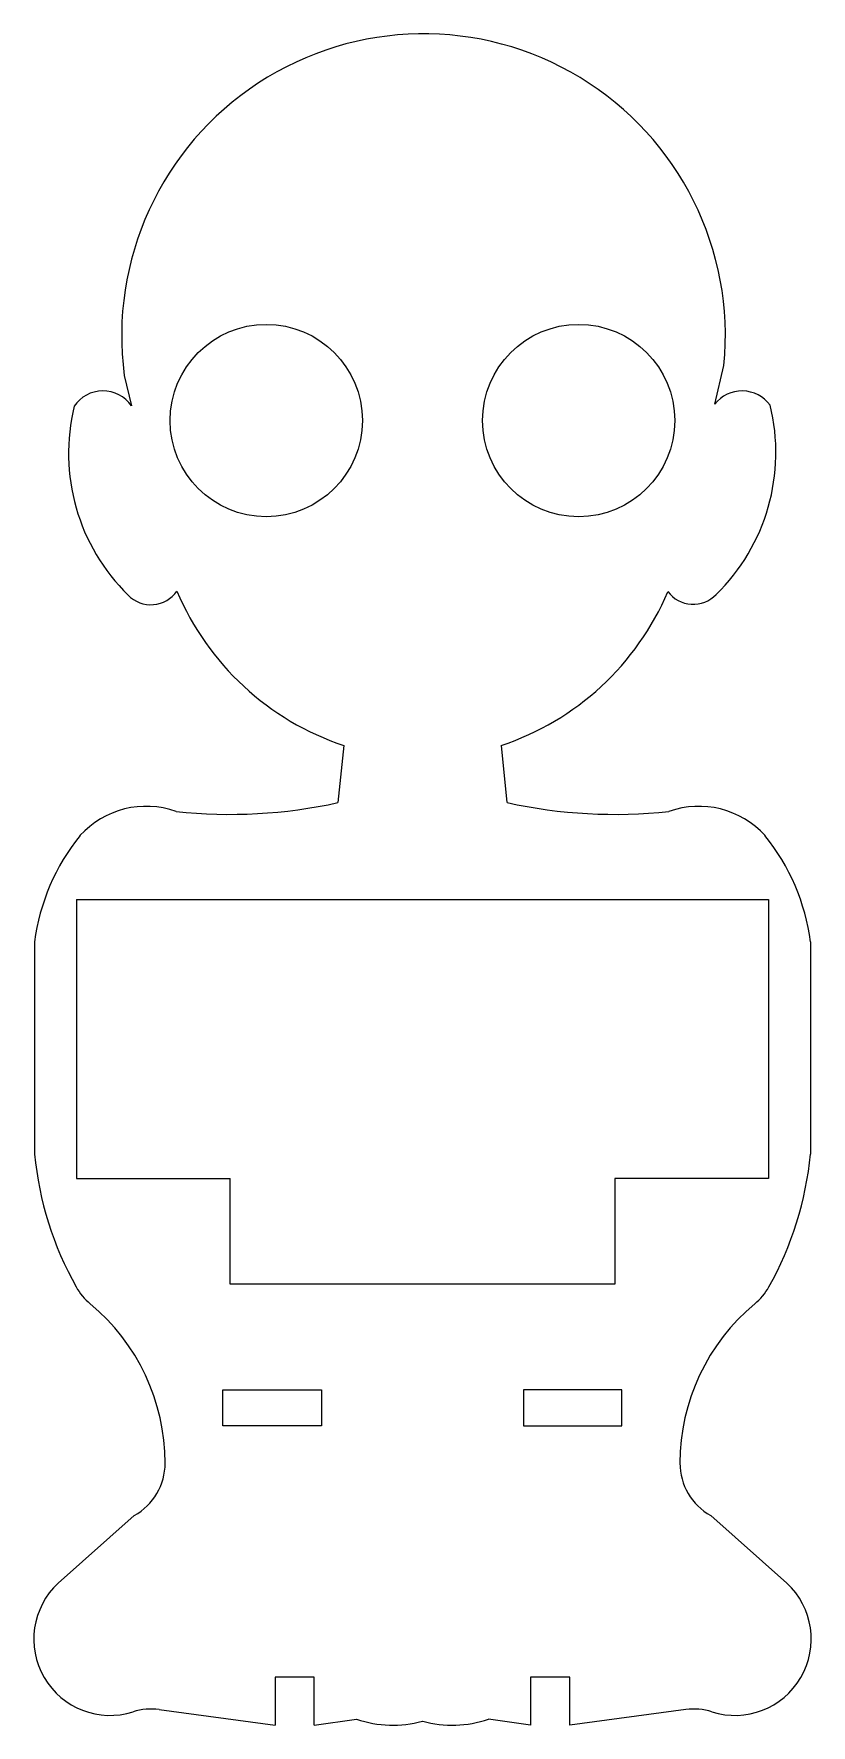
# Model space of a CAD drawing. Header units: millimetres. Extents: x 22 to 86, y -41 to 100.
import ezdxf

# ---------------------------------------------------------------- set-up
doc = ezdxf.new("R2010")
doc.units = ezdxf.units.MM
doc.layers.add('Corte exterior', color=1, linetype='Continuous', true_color=0xff0000)

msp = doc.modelspace()

# ---------------------------------------------------------------- linework, layer by layer
at = {"layer": 'Corte exterior'}
for p, q in [((78.32, 68.82), (79.09, 72.05)), ((29.18, 71.21), (29.78, 68.69)), ((47.45, 40.44), (46.97, 35.68)), ((60.56, 40.44), (61.03, 35.68)), ((25.2, 27.62), (82.8, 27.62)), ((25.2, 27.62), (25.2, 4.42)), ((82.8, 27.62), (82.8, 4.42)), ((21.71, 24.1), (21.71, 6.44)), ((86.3, 24.1), (86.3, 14.48)), ((86.3, 14.48), (86.3, 7.44)), ((86.3, 7.44), (86.3, 6.44)), ((25.2, 4.42), (38, 4.42)), ((38, -4.38), (38, 4.42)), ((70, 4.42), (70, -4.38)), ((82.8, 4.42), (70, 4.42)), ((70, -4.38), (38, -4.38)), ((37.4, -13.16), (45.6, -13.16)), ((37.4, -16.16), (37.4, -13.16)), ((45.6, -13.16), (45.6, -16.16)), ((62.4, -13.16), (62.4, -16.16)), ((70.6, -13.16), (62.4, -13.16)), ((70.6, -16.16), (70.6, -13.16)), ((45.6, -16.16), (37.4, -16.16)), ((62.4, -16.16), (70.6, -16.16)), ((30.02, -23.63), (23.68, -29.25)), ((77.99, -23.63), (84.33, -29.25)), ((41.75, -37.06), (41.75, -41.06)), ((45, -37.06), (41.75, -37.06)), ((45, -41.06), (45, -37.06)), ((63, -37.06), (63, -41.06)), ((66.25, -37.06), (63, -37.06)), ((66.25, -41.06), (66.25, -37.06)), ((32.1, -39.76), (41.75, -41.06)), ((45, -41.06), (48.52, -40.56)), ((53.99, -40.73), (54.02, -40.73)), ((63, -41.06), (59.49, -40.56)), ((75.91, -39.76), (66.25, -41.06))]:
    msp.add_line(p, q, dxfattribs=at)
for centre in [(41, 67.46), (67, 67.46)]:
    msp.add_circle(centre, 8, dxfattribs=at)
for centre, radius, start, end in [((54.09, 74.51), 25.12, 354.3831, 187.5412), ((27.41, 67.02), 2.9, 35.1267, 145.6869), ((80.59, 67.02), 2.9, 36.3163, 141.5893), ((41.06, 64.73), 16.51, 166.2575, 225.577), ((66.85, 64.81), 16.56, 314.4113, 13.7309), ((31.4, 54.78), 2.64, 224.0284, 325.2774), ((54.69, 62.18), 22.92, 202.8857, 251.5893), ((53.32, 62.18), 22.92, 288.4107, 337.0016), ((76.53, 54.82), 2.64, 216.902, 316.0733), ((31, 27.94), 7.43, 70.3462, 137.7263), ((38, 76.17), 41.47, 263.7709, 282.4943), ((70.01, 76.17), 41.47, 257.5057, 276.2291), ((77.01, 27.94), 7.43, 42.2737, 109.6538), ((39.27, 21.8), 17.7, 141.0286, 172.539), ((68.74, 21.8), 17.7, 7.461, 38.9714), ((49.64, 9.14), 28.05, 185.5221, 209.3467), ((58.37, 9.14), 28.05, 330.6533, 354.4779), ((29.54, -2.16), 5, 209.3467, 230.3531), ((78.47, -2.16), 5, 309.6469, 330.6533), ((15.36, -19.28), 17.23, 0.0754, 50.3531), ((92.65, -19.28), 17.23, 129.6469, 179.9246), ((27.59, -19.25), 5, 299.0546, 0), ((80.42, -19.25), 5, 180, 240.9454), ((28.01, -33.9), 6.35, 132.9803, 287.5402), ((80, -33.9), 6.35, 252.4598, 47.0197), ((31.43, -44.72), 5, 82.3481, 107.5402), ((51.52, -31.8), 9.26, 251.1283, 285.4802), ((56.49, -31.8), 9.26, 254.5198, 288.8717), ((76.58, -44.72), 5, 72.4598, 97.6519)]:
    msp.add_arc(centre, radius, start, end, dxfattribs=at)

doc.saveas('drawing.dxf')
